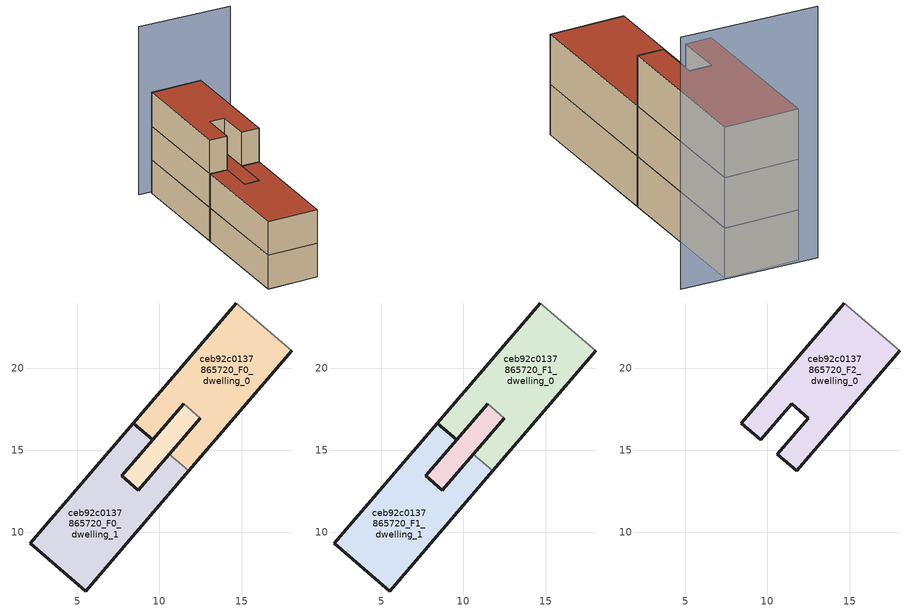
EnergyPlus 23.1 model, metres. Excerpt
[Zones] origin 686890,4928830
ceb92c0137865720_F0_dwelling_0
 floor ground (EU_floor_Construction): 11.79,13.75 18.06,21.05 14.67,23.97 8.4,16.66 9.59,15.64 11.47,17.83 12.49,16.96 10.6,14.76 z0
 wall outside (EU_wall_Construction): 18.06,21.05 11.79,13.75 / 10.6,14.76 12.49,16.96 / 11.47,17.83 9.59,15.64 8.4,16.66 14.67,23.97 z0:3
 wall adiabatic (EU_wall_Construction): 14.67,23.97 18.06,21.05 z0:3
 wall to ceb92c0137865720_F0_dwelling_1 (EU_wall_Construction): 11.79,13.75 10.6,14.76 z0:3
 wall to ceb92c0137865720_F0_circulation (EU_wall_Construction): 12.49,16.96 11.47,17.83 z0:3
ceb92c0137865720_F0_dwelling_1
 floor ground (EU_floor_Construction): 5.52,6.44 11.79,13.75 10.6,14.76 8.72,12.57 7.71,13.45 9.59,15.64 8.4,16.66 2.13,9.35 z0
 wall outside (EU_wall_Construction): 11.79,13.75 5.52,6.44 2.13,9.35 8.4,16.66 9.59,15.64 7.71,13.45 8.72,12.57 10.6,14.76 z0:3
ceb92c0137865720_F0_circulation
 floor ground (EU_floor_Construction): 8.72,12.57 12.49,16.96 11.47,17.83 7.71,13.45 z0
 wall outside (EU_wall_Construction): 12.49,16.96 8.72,12.57 7.71,13.45 11.47,17.83 z0:3
ceb92c0137865720_F1_dwelling_0
 floor to ceb92c0137865720_F0_dwelling_0 (EU_floor_Construction): 11.79,13.75 18.06,21.05 14.67,23.97 8.4,16.66 9.59,15.64 11.47,17.83 12.49,16.96 10.6,14.76 z3
 wall outside (EU_wall_Construction): 18.06,21.05 11.79,13.75 / 10.6,14.76 12.49,16.96 / 11.47,17.83 9.59,15.64 8.4,16.66 14.67,23.97 z3:6
 wall adiabatic (EU_wall_Construction): 14.67,23.97 18.06,21.05 z3:6
 wall to ceb92c0137865720_F1_dwelling_1 (EU_wall_Construction): 11.79,13.75 10.6,14.76 z3:6
 wall to ceb92c0137865720_F1_circulation (EU_wall_Construction): 12.49,16.96 11.47,17.83 z3:6
ceb92c0137865720_F1_dwelling_1
 floor to ceb92c0137865720_F0_dwelling_1 (EU_floor_Construction): 5.52,6.44 11.79,13.75 10.6,14.76 8.72,12.57 7.71,13.45 9.59,15.64 8.4,16.66 2.13,9.35 z3
 wall outside (EU_wall_Construction): 11.79,13.75 5.52,6.44 2.13,9.35 8.4,16.66 9.59,15.64 7.71,13.45 8.72,12.57 10.6,14.76 z3:6
 roof outside (EU_roof_Construction): 10.6,14.76 11.79,13.75 5.52,6.44 2.13,9.35 8.4,16.66 9.59,15.64 7.71,13.45 8.72,12.57 z6
ceb92c0137865720_F1_circulation
 floor to ceb92c0137865720_F0_circulation (EU_floor_Construction): 8.72,12.57 12.49,16.96 11.47,17.83 7.71,13.45 z3
 wall outside (EU_wall_Construction): 12.49,16.96 8.72,12.57 7.71,13.45 11.47,17.83 z3:6
 roof outside (EU_roof_Construction): 12.49,16.96 8.72,12.57 7.71,13.45 11.47,17.83 z6
ceb92c0137865720_F2_dwelling_0
 floor to ceb92c0137865720_F1_dwelling_0 (EU_floor_Construction): 11.79,13.75 18.06,21.05 14.67,23.97 8.4,16.66 9.59,15.64 11.47,17.83 12.49,16.96 10.6,14.76 z6
 wall outside (EU_wall_Construction): 18.06,21.05 11.79,13.75 10.6,14.76 12.49,16.96 11.47,17.83 9.59,15.64 8.4,16.66 14.67,23.97 z6:9
 wall adiabatic (EU_wall_Construction): 14.67,23.97 18.06,21.05 z6:9
 roof outside (EU_roof_Construction): 18.06,21.05 11.79,13.75 10.6,14.76 12.49,16.96 11.47,17.83 9.59,15.64 8.4,16.66 14.67,23.97 z9
shading: 20.04,19.3 14.07,24.84 z0:15
[Building]
EU S2 Campaign: North Axis=0; Terrain=City; Solar Distribution=FullExterior
[Site:Location]
Bologna: Latitude=44.5; Longitude=11.25; Time Zone=1; Elevation=37
[SizingPeriod:WeatherFileDays]
AnnualSizingPeriod: Begin Month=1; Begin Day of Month=1; End Month=12; End Day of Month=31; Day of Week for Start Day=Monday; Use Weather File Daylight Saving Period=No; Use Weather File Rain and Snow Indicators=No
[MATERIAL]
EU_InternalMass_Material: Roughness=MediumRough; Thickness=0.1; Conductivity=1; Density=1800; Specific Heat=900; Thermal Absorptance=0.9; Solar Absorptance=0.7; Visible Absorptance=0.7
[MATERIAL:NOMASS] Roughness=MediumRough; Thermal Absorptance=0.9; Solar Absorptance=0.7; Visible Absorptance=0.7
Name | Thermal Resistance
EU_wall_NoMass | 0.937881
EU_roof_NoMass | 0.548572
EU_floor_NoMass | 0.71348
[CONSTRUCTION]
EU_wall_Construction: EU_wall_NoMass
EU_roof_Construction: EU_roof_NoMass
EU_floor_Construction: EU_floor_NoMass
EU_InternalMass_Construction: EU_InternalMass_Material
[ZONE] Type=1; Multiplier=1; Ceiling Height=autocalculate; Floor Area=autocalculate; Part of Total Floor Area=Yes
Name | Volume
ceb92c0137865720_F0_dwelling_0; ceb92c0137865720_F1_dwelling_0; ceb92c0137865720_F2_dwelling_0 | 117.535
ceb92c0137865720_F0_dwelling_1 | 117.525
ceb92c0137865720_F1_dwelling_1 | 117.526
ceb92c0137865720_F0_circulation | 23.2441
ceb92c0137865720_F1_circulation | 23.2449
[INTERNALMASS] Construction=EU_InternalMass_Construction
Name | Zone or ZoneList | Surface Area
ceb92c0137865720_F0_dwelling_0_EU_InternalMass | ceb92c0137865720_F0_dwelling_0 | 39.1761
ceb92c0137865720_F0_dwelling_1_EU_InternalMass | ceb92c0137865720_F0_dwelling_1 | 39.1761
ceb92c0137865720_F1_dwelling_0_EU_InternalMass | ceb92c0137865720_F1_dwelling_0 | 39.1761
ceb92c0137865720_F1_dwelling_1_EU_InternalMass | ceb92c0137865720_F1_dwelling_1 | 39.1761
ceb92c0137865720_F2_dwelling_0_EU_InternalMass | ceb92c0137865720_F2_dwelling_0 | 84.744
[OTHEREQUIPMENT] Fuel Type=Electricity; Design Level Calculation Method=Watts/Area; Power per Zone Floor Area=1; Fraction Latent=0; Fraction Radiant=0; Fraction Lost=0; Carbon Dioxide Generation Rate=0; EndUse Subcategory=EU_Step8_InternalGains
Name | Zone or ZoneList or Space or SpaceList | Schedule
EU_Step8_InternalGain_ceb92c0137865720_F0_dwelling_0_f000 | ceb92c0137865720_F0_dwelling_0 | EU_Step8_GainSchedule_ceb92c0137865720_F0_dwelling_0_f000
EU_Step8_InternalGain_ceb92c0137865720_F0_dwelling_1_f000 | ceb92c0137865720_F0_dwelling_1 | EU_Step8_GainSchedule_ceb92c0137865720_F0_dwelling_1_f000
EU_Step8_InternalGain_ceb92c0137865720_F1_dwelling_0_f000 | ceb92c0137865720_F1_dwelling_0 | EU_Step8_GainSchedule_ceb92c0137865720_F1_dwelling_0_f000
EU_Step8_InternalGain_ceb92c0137865720_F1_dwelling_1_f000 | ceb92c0137865720_F1_dwelling_1 | EU_Step8_GainSchedule_ceb92c0137865720_F1_dwelling_1_f000
EU_Step8_InternalGain_ceb92c0137865720_F2_dwelling_0_f000 | ceb92c0137865720_F2_dwelling_0 | EU_Step8_GainSchedule_ceb92c0137865720_F2_dwelling_0_f000
[ZONEINFILTRATION:DESIGNFLOWRATE] Schedule=EU_AlwaysOn; Design Flow Rate Calculation Method=Flow/Area; Flow Rate per Floor Area=0.0005; Constant Term Coefficient=1; Temperature Term Coefficient=0; Velocity Term Coefficient=0; Velocity Squared Term Coefficient=0
Name | Zone or ZoneList or Space or SpaceList
EU_Circulation_Infiltration_ceb92c0137865720_F0_circulation | ceb92c0137865720_F0_circulation
EU_Circulation_Infiltration_ceb92c0137865720_F1_circulation | ceb92c0137865720_F1_circulation
[ZONEVENTILATION:DESIGNFLOWRATE] Schedule=EU_AlwaysOn; Design Flow Rate Calculation Method=AirChanges/Hour; Air Changes per Hour=0.687892; Ventilation Type=Natural; Fan Pressure Rise=0; Fan Total Efficiency=1; Constant Term Coefficient=1; Temperature Term Coefficient=0; Velocity Term Coefficient=0; Velocity Squared Term Coefficient=0; Minimum Indoor Temperature=-100; Maximum Indoor Temperature=100; Delta Temperature=-100; Minimum Outdoor Temperature=-100; Maximum Outdoor Temperature=100; Maximum Wind Speed=40
Name | Zone or ZoneList or Space or SpaceList
EU_ConstantAir_ceb92c0137865720_F0_dwelling_0 | ceb92c0137865720_F0_dwelling_0
EU_ConstantAir_ceb92c0137865720_F0_dwelling_1 | ceb92c0137865720_F0_dwelling_1
EU_ConstantAir_ceb92c0137865720_F1_dwelling_0 | ceb92c0137865720_F1_dwelling_0
EU_ConstantAir_ceb92c0137865720_F1_dwelling_1 | ceb92c0137865720_F1_dwelling_1
EU_ConstantAir_ceb92c0137865720_F2_dwelling_0 | ceb92c0137865720_F2_dwelling_0
[HVACTEMPLATE:THERMOSTAT] Constant Heating Setpoint=20; Constant Cooling Setpoint=50
EU_HeatOnly_ceb92c0137865720_F0_dwelling_0; EU_HeatOnly_ceb92c0137865720_F0_dwelling_1; EU_HeatOnly_ceb92c0137865720_F1_dwelling_0; EU_HeatOnly_ceb92c0137865720_F1_dwelling_1; EU_HeatOnly_ceb92c0137865720_F2_dwelling_0
[HVACTEMPLATE:ZONE:IDEALLOADSAIRSYSTEM] System Availability Schedule=EU_AlwaysOn; Maximum Heating Supply Air Temperature=50; Minimum Cooling Supply Air Temperature=13; Maximum Heating Supply Air Humidity Ratio=0.0156; Minimum Cooling Supply Air Humidity Ratio=0.0077; Heating Limit=NoLimit; Cooling Limit=NoLimit; Heating Availability Schedule=EU_AlwaysOn; Cooling Availability Schedule=EU_CoolingOff; Dehumidification Control Type=ConstantSensibleHeatRatio; Cooling Sensible Heat Ratio=0.7; Dehumidification Setpoint=60; Humidification Control Type=None; Humidification Setpoint=30; Outdoor Air Method=None; Outdoor Air Flow Rate per Person=0.00944; Outdoor Air Flow Rate per Zone Floor Area=0; Outdoor Air Flow Rate per Zone=0; Demand Controlled Ventilation Type=None; Outdoor Air Economizer Type=NoEconomizer; Heat Recovery Type=None; Sensible Heat Recovery Effectiveness=0.7; Latent Heat Recovery Effectiveness=0.65
Name | Template Thermostat
ceb92c0137865720_F0_dwelling_0 | EU_HeatOnly_ceb92c0137865720_F0_dwelling_0
ceb92c0137865720_F0_dwelling_1 | EU_HeatOnly_ceb92c0137865720_F0_dwelling_1
ceb92c0137865720_F1_dwelling_0 | EU_HeatOnly_ceb92c0137865720_F1_dwelling_0
ceb92c0137865720_F1_dwelling_1 | EU_HeatOnly_ceb92c0137865720_F1_dwelling_1
ceb92c0137865720_F2_dwelling_0 | EU_HeatOnly_ceb92c0137865720_F2_dwelling_0
[SIZING:ZONE] Zone Cooling Design Supply Air Temperature Input Method=SupplyAirTemperature; Zone Cooling Design Supply Air Temperature=13; Zone Heating Design Supply Air Temperature Input Method=SupplyAirTemperature; Zone Heating Design Supply Air Temperature=50; Zone Cooling Design Supply Air Humidity Ratio=0.008; Zone Heating Design Supply Air Humidity Ratio=0.008; Cooling Design Air Flow Method=DesignDay; Cooling Design Air Flow Rate=0; Cooling Minimum Air Flow per Zone Floor Area=0.000762; Cooling Minimum Air Flow=0; Cooling Minimum Air Flow Fraction=0.2; Heating Design Air Flow Method=DesignDay; Heating Design Air Flow Rate=0; Heating Maximum Air Flow per Zone Floor Area=0.002032; Heating Maximum Air Flow=0.141576; Heating Maximum Air Flow Fraction=0.3; Account for Dedicated Outdoor Air System=No; Dedicated Outdoor Air System Control Strategy=NeutralSupplyAir; Dedicated Outdoor Air Low Setpoint Temperature for Design=autosize; Dedicated Outdoor Air High Setpoint Temperature for Design=autosize; Zone Load Sizing Method=Sensible Load Only No Latent Load; Zone Latent Cooling Design Supply Air Humidity Ratio Input Method=HumidityRatioDifference; Zone Cooling Design Supply Air Humidity Ratio Difference=0.005; Zone Latent Heating Design Supply Air Humidity Ratio Input Method=HumidityRatioDifference; Zone Humidification Design Supply Air Humidity Ratio Difference=0.005
ceb92c0137865720_F0_dwelling_0; ceb92c0137865720_F0_dwelling_1; ceb92c0137865720_F1_dwelling_0; ceb92c0137865720_F1_dwelling_1; ceb92c0137865720_F2_dwelling_0
[SCHEDULE:CONSTANT]
Name | Hourly Value
EU_AlwaysOn | 1
EU_CoolingOff | 0
[SCHEDULE:FILE] Column Number=1; Rows to Skip at Top=0; Number of Hours of Data=8760; Column Separator=Comma; Interpolate to Timestep=No; Minutes per Item=60; Adjust Schedule for Daylight Savings=Yes
Name | File
EU_Step8_GainSchedule_ceb92c0137865720_F0_dwelling_0_f000 | ../../schedules/ceb92c0137865720/ceb92c0137865720_F0_dwelling_0_f000_gain.csv
EU_Step8_GainSchedule_ceb92c0137865720_F0_dwelling_1_f000 | ../../schedules/ceb92c0137865720/ceb92c0137865720_F0_dwelling_1_f000_gain.csv
EU_Step8_GainSchedule_ceb92c0137865720_F1_dwelling_0_f000 | ../../schedules/ceb92c0137865720/ceb92c0137865720_F1_dwelling_0_f000_gain.csv
EU_Step8_GainSchedule_ceb92c0137865720_F1_dwelling_1_f000 | ../../schedules/ceb92c0137865720/ceb92c0137865720_F1_dwelling_1_f000_gain.csv
EU_Step8_GainSchedule_ceb92c0137865720_F2_dwelling_0_f000 | ../../schedules/ceb92c0137865720/ceb92c0137865720_F2_dwelling_0_f000_gain.csv
